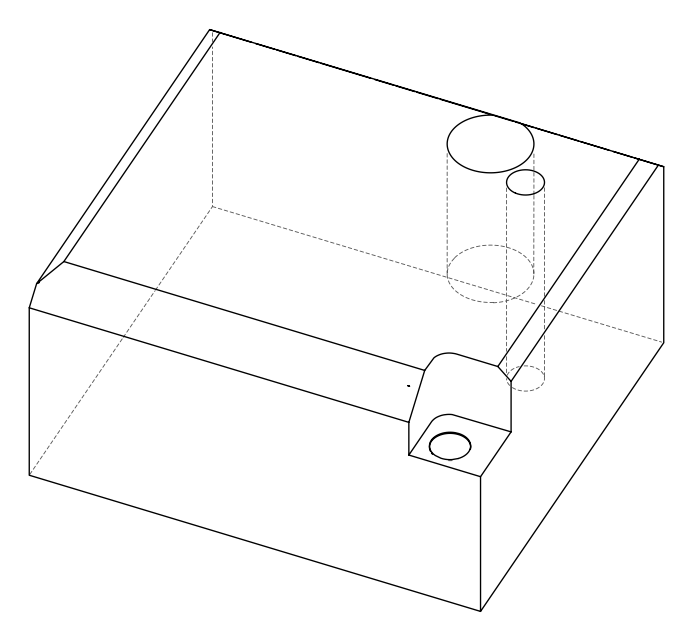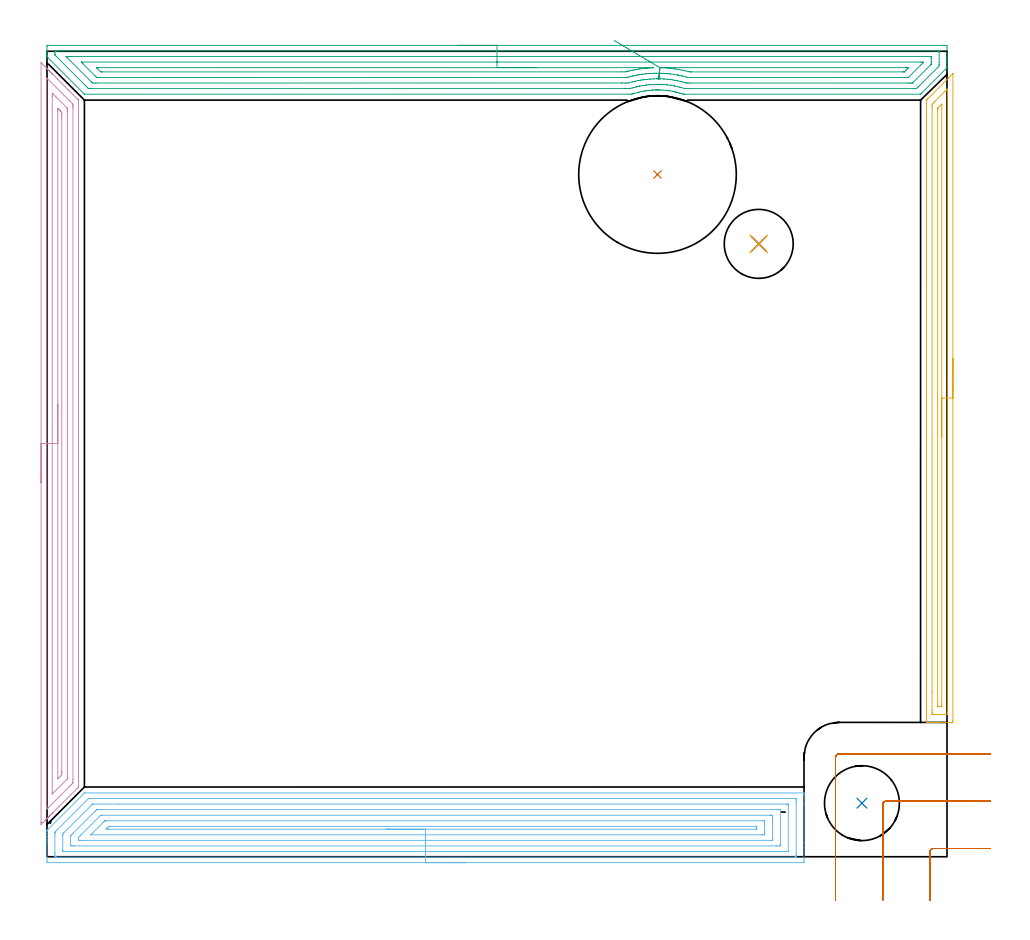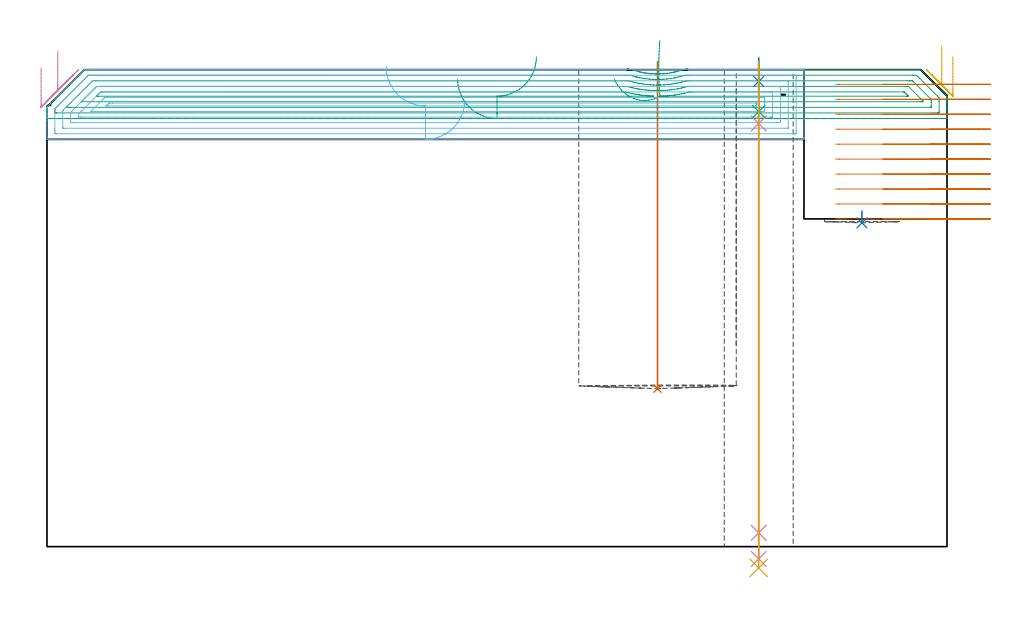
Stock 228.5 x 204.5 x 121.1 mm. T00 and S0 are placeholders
(PLAN: 11 operations, 7 tool changes, 35.6 min)
(1 INDEXABLE_INSERT_DRILL_BLIND_HOLE_FROM_SOLID | STEP1POCKET | NXT0302_035 | 0.33 min | 101175 mm3)
(2 INDEXABLE_INSERT_DRILL_BLIND_HOLE_FROM_SOLID_1 | STEP1POCKET_1 | NXT0302_009 | 0.02 min | 10959 mm3)
(3 AREA_MILL | FG_CHAMFER_SURFACE | UGT0205_001 | 9.26 min | 17564 mm3)
(4 AREA_MILL_1 | FG_CHAMFER_SURFACE_1 | UGT0205_001 | 6.09 min | 8689 mm3)
(5 AREA_MILL_2 | FG_CHAMFER_SURFACE_2 | UGT0205_001 | 4.05 min | 3697 mm3)
(6 AREA_MILL_3 | FG_CHAMFER_SURFACE_3 | UGT0205_001 | 10.85 min | 30679 mm3)
(7 MILL_CORNER_NOTCH_RECTANGULAR | CORNER_NOTCH_RECTANGULAR | NXT0201_012 | Follow Part, ap 4, ae 75% | 3.78 min | 34329 mm3)
(8 SPOT_DRILL | STEP1HOLE | NXT0321_9005460120000 | 0.05 min | 182 mm3)
(9 DRILL_BLIND_HOLE_INTO_CENTER | STEP1HOLE | UGT0301_191 | 0.05 min | 281 mm3)
(10 GUN_DRILL_THROUGH_HOLE | STEP1HOLE | UGT0307_003 | 0.59 min | 4291 mm3)
(11 SPADE_DRILL_TO_ENLARGE_THROUGH_HOLE | STEP1HOLE | UGT0306_008 | 0.52 min | 24354 mm3)
(TOOL NXT0302_035 | Index. Insert Drill 40mm [880-D4000L40-05] | D40 PA176 FL200 Z2)
(TOOL NXT0302_009 | Index. Insert Drill 19mm [880-D1900L25-05] | D19 PA176 FL95 Z2)
(TOOL UGT0205_001 | Chamfer Mill 20 x 3 x 45 deg. | D20 FL50 Z2)
(TOOL NXT0201_012 | ENDMILL 16mm [2P460-1600-NA 1630] | D16 FL38 Z6)
(TOOL NXT0321_9005460120000 | NC Spot Drill, 142deg, 12mm, Carbide, Uncoated | D12 PA142 FL30 Z2)
(TOOL UGT0301_191 | Twist Drill 7.1 mm | D7.1 PA118 FL66 Z2)
(TOOL UGT0307_003 | Gun Drill 7 mm | D7 PA130 FL24 Z1)
(TOOL UGT0306_008 | Spade Drill 17.5mm | D17.5 PA132 FL10 Z2)
(OP 1 INDEXABLE_INSERT_DRILL_BLIND_HOLE_FROM_SOLID)
G17 G21 G94 G90
T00 M6
G54
G17 G0 G90 X155. Y173.2 S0 M3
G43 Z131.1 H1
G94 G81 G98 Z40.1 F250. R123.1
G80
M5
M2
(OP 2 INDEXABLE_INSERT_DRILL_BLIND_HOLE_FROM_SOLID_1)
G17 G21 G94 G90
T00 M6
G54
G17 G0 G90 X206.9 Y13.6 S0 M3
G43 Z131.1 H1
G94 G81 G98 Z82.2 F250. R85.2
G80
M5
M2
(OP 3 AREA_MILL)
G17 G21 G94 G90
T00 M6
G54
G17 G0 G90 X104.25 Y206. S1061 M3
G43 Z131.1 H0
Z118.7
G94 G1 X104.288 Z117.828 F250.
X104.402 Z116.963
X104.591 Z116.112
X104.853 Z115.28
X105.187 Z114.474
X105.59 Z113.7
X106.058 Z112.964
X106.59 Z112.272
X107.179 Z111.629
X107.822 Z111.04
X108.514 Z110.508
X109.25 Z110.04
X110.024 Z109.637
X110.83 Z109.303
X111.662 Z109.041
X112.514 Z108.852
X113.378 Z108.738
X114.25 Z108.7
X227.44
X227.909 Y205.999 Z108.701
X228.372 Y205.994 Z108.703
X228.491 Y205.991 Z108.705
X228.5 Y205.536 Z109.16
Y203.771 Z110.923
Y203.177 Z111.52
Y202.888 Z111.808
Y202.294 Z112.402
Y202.006 Z112.689
Y201.43 Z113.27
Y200.818 Z113.882
X228.498 Y200.469 Z114.229
X228.49 Y200.294 Z114.403
X228.44 Y200.241 Z114.457
X228.354 Y200.154 Z114.544
X222.114 Y193.914 Z120.785
X221.921 Y193.722 Z120.976
X221.794 Y193.603 Z121.089
X221.669 Y193.6 Z121.1
X161.942 Y193.603 Z121.097
X161.563 Y193.609 Z121.089
X161.507 Y193.62 Z121.078
X161.446 Y193.636 Z121.061
X160.732 Y193.854 Z120.844
X160.671 Y193.87 Z120.827
X160.159 Y194.006 Z120.687
X159.952 Y194.065 Z120.634
X159.918 Y194.074 Z120.625
X159.839 Y194.094 Z120.602
X159.714 Y194.121 Z120.571
X159.482 Y194.175 Z120.517
X159.268 Y194.224 Z120.467
X158.945 Y194.301 Z120.395
X158.716 Y194.351 Z120.348
X158.025 Y194.461 Z120.238
X157.485 Y194.528 Z120.165
X157.157 Y194.571 Z120.124
X156.263 Y194.65 Z120.044
X155.702 Y194.671 Z120.021
X155.369 Y194.686 Z120.01
X155.342
X155.339 Y194.685
X155.057 Y194.683 Z120.003
X154.811 Y194.682 Z120.005
X154.636 Y194.683 Z120.011
X154.475 Z120.014
X153.919 Y194.653 Z120.036
X153.706 Y194.645 Z120.051
X153.581 Y194.639 Z120.058
X153.028 Y194.584 Z120.107
X152.687 Y194.554 Z120.141
X152.136 Y194.478 Z120.215
X151.901 Y194.447 Z120.249
X151.793 Y194.433 Z120.263
X151.285 Y194.348 Z120.345
X150.899 Y194.266 Z120.427
X150.353 Y194.136 Z120.556
X150.213 Y194.105 Z120.592
X150.041 Y194.065 Z120.633
X150.006 Y194.056 Z120.641
X149.908 Y194.027 Z120.667
X149.112 Y193.804 Z120.893
X148.81 Y193.715 Z120.983
X148.57 Y193.647 Z121.05
X148.455 Y193.615 Z121.082
X147.717 Y193.61 Z121.09
X9.505 Y193.6 Z121.1
X9.501 Y193.602 Z121.098
X9.496 Y193.604 Z121.095
X0.124 Y202.976 Z111.723
X0.08 Y203.018 Z111.678
X0.01 Y203.098 Z111.594
X0.002 Y203.173 Z111.519
X0. Y203.401 Z111.296
Y203.465 Z111.234
Y203.618 Z111.081
Y204.077 Z110.622
Y204.653 Z110.042
Y205.823 Z108.874
X0.002 Y205.991 Z108.705
X0.38 Y206. Z108.7
X114.25
Y204.586 Z110.114
X225.234
X226.126 Y204.585 Z110.115
X226.196 Y204.584 Z110.116
X226.49 Y204.576 Z110.124
X226.494 Y204.484 Z110.216
X226.499 Y204.284 Z110.416
X226.5 Y201.636 Z113.064
X226.497 Y201.124 Z113.576
X226.494 Y200.759 Z113.941
X226.126 Y200.377 Z114.323
X226.058 Y200.308 Z114.392
X221.58 Y195.829 Z118.871
X221.179 Y195.432 Z119.268
X220.777 Y195.034 Z119.666
X220.703 Y195.021 Z119.679
X219.886 Y195.015 Z119.685
X219.817
X162.834 Y195.018 Z119.682
X162.762
X161.942 Y195.034 Z119.666
X161.824 Y195.064 Z119.636
X161.051 Y195.277 Z119.423
X160.592 Y195.401 Z119.299
X160.159 Y195.505 Z119.195
X159.422 Y195.677 Z119.023
X159.336 Y195.695 Z119.005
X159.268 Y195.707 Z118.993
X158.539 Y195.829 Z118.871
X158.376 Y195.853 Z118.847
X158.349 Y195.857 Z118.843
X157.485 Y195.963 Z118.737
X157.333 Y195.98 Z118.72
X156.593 Y196.042 Z118.658
X156.362 Y196.058 Z118.642
X155.702 Y196.086 Z118.614
X155.434 Y196.095 Z118.605
X154.811 Y196.096 Z118.604
X154.545 Y196.093 Z118.607
X153.919 Y196.07 Z118.63
X153.688 Y196.058 Z118.642
X153.028 Y196.01 Z118.69
X152.86 Y195.995 Z118.705
X152.136 Y195.919 Z118.781
X152.056 Y195.909 Z118.791
X151.459 Y195.829 Z118.871
X151.274 Y195.801 Z118.899
X151.245 Y195.796 Z118.904
X150.521 Y195.663 Z119.037
X150.445 Y195.648 Z119.052
X150.353 Y195.628 Z119.072
X149.796 Y195.498 Z119.202
X149.647 Y195.463 Z119.237
X149.462 Y195.416 Z119.284
X149.089 Y195.316 Z119.384
X148.57 Y195.175 Z119.525
X148.079 Y195.04 Z119.66
X147.679 Y195.031 Z119.669
X146.71 Y195.024 Z119.676
X11.22 Y195.015 Z119.685
X10.809 Y195.017 Z119.683
X10.604 Y195.02 Z119.68
X10.556 Y195.021 Z119.679
X10.502 Y195.059 Z119.641
X10.397 Y195.157 Z119.543
X9.721 Y195.829 Z118.871
X9.506 Y196.044 Z118.656
X2.374 Y203.177 Z111.523
X2.081 Y203.477 Z111.223
X2.01 Y203.551 Z111.149
X2.006 Y203.647 Z111.053
X2.003 Y203.771 Z110.929
Y204.138 Z110.562
X2.01 Y204.511 Z110.189
X2.023 Y204.579 Z110.121
X2.066 Y204.581 Z110.119
X2.168 Y204.584 Z110.116
X2.374 Y204.586 Z110.114
X2.442
X114.25
Y203.172 Z111.528
X224.343 Y203.171 Z111.529
X224.438 Y203.17 Z111.53
X224.472 Y203.168 Z111.532
X224.484 Y203.166 Z111.534
X224.49 Y203.146 Z111.554
X224.495 Y203.044 Z111.656
X224.499 Y202.888 Z111.812
X224.5 Y202.733 Z111.967
Y202.006 Z112.694
Y201.851 Z112.849
X224.497 Y201.487 Z113.213
X224.493 Y201.306 Z113.394
X224.49 Y201.216 Z113.484
X224.417 Y201.124 Z113.576
X224.383 Y201.084 Z113.616
X224.343 Y201.042 Z113.658
X219.949 Y196.649 Z118.051
X219.886 Y196.587 Z118.113
X219.728 Y196.439 Z118.261
X219.583 Y196.436 Z118.264
X219.278 Y196.431 Z118.269
X218.994 Y196.429 Z118.271
X218.389
X163.442 Y196.432 Z118.268
X162.834 Y196.436 Z118.264
X162.528 Y196.439 Z118.261
X162.376 Y196.443 Z118.257
X162.162 Y196.494 Z118.206
X161.942 Y196.553 Z118.147
X161.358 Y196.712 Z117.988
X161.051 Y196.788 Z117.912
X160.948 Y196.813 Z117.887
X160.159 Y196.989 Z117.711
X159.801 Y197.067 Z117.633
X159.268 Y197.155 Z117.545
X158.735 Y197.239 Z117.461
X158.376 Y197.287 Z117.413
X157.713 Y197.368 Z117.332
X157.485 Y197.391 Z117.309
X156.732 Y197.457 Z117.243
X156.593 Y197.465 Z117.235
X155.795 Y197.502 Z117.198
X155.702 Y197.504 Z117.196
X154.891 Y197.515 Z117.185
X154.811 Y197.514 Z117.186
X154.021 Y197.493 Z117.207
X153.919 Y197.489 Z117.211
X153.179 Y197.445 Z117.255
X153.028 Y197.433 Z117.267
X152.361 Y197.371 Z117.329
X152.136 Y197.347 Z117.353
X151.564 Y197.278 Z117.422
X151.245 Y197.234 Z117.466
X150.786 Y197.166 Z117.534
X150.353 Y197.089 Z117.611
X150.032 Y197.03 Z117.67
X149.462 Y196.907 Z117.793
X149.301 Y196.871 Z117.829
X148.637 Y196.712 Z117.988
X147.679 Y196.454 Z118.246
X147.06 Y196.442 Z118.258
X146.788 Y196.44 Z118.26
X146.172 Y196.438 Z118.262
X145.896
X12.465 Y196.43 Z118.27
X12.18 Y196.431 Z118.269
X11.567 Y196.436 Z118.264
X11.289 Y196.71 Z117.99
X5.049 Y202.951 Z111.749
X4.913 Y203.094 Z111.606
X4.853 Y203.158 Z111.542
X4.868 Y203.165 Z111.535
X4.91 Y203.167 Z111.533
X5.049 Y203.169 Z111.531
X5.654 Y203.171 Z111.529
X5.94 Y203.172 Z111.528
X114.25
Y201.757 Z112.943
X221.669
X221.921 Y201.756 Z112.944
X222.283 Y201.753 Z112.947
X222.485 Y201.75 Z112.95
X222.49 Y201.665 Z113.035
X222.414 Y201.575 Z113.125
X222.263 Y201.418 Z113.282
X221.974 Y201.124 Z113.576
X221.823 Y200.971 Z113.729
X218.994 Y198.144 Z116.556
X218.714 Y197.872 Z116.828
X218.693 Y197.854 Z116.846
X218.662 Y197.85 Z116.85
X218.583 Y197.846 Z116.854
X218.423 Y197.844 Z116.856
X218.103 Y197.843 Z116.857
X217.852
X163.47 Y197.846 Z116.854
X162.834 Y197.851 Z116.849
X162.772 Y197.853 Z116.847
X162.701 Y197.869 Z116.831
X162.51 Y197.915 Z116.785
X161.942 Y198.059 Z116.641
X161.316 Y198.214 Z116.486
X161.051 Y198.273 Z116.427
X160.171 Y198.465 Z116.235
X160.159 Y198.467 Z116.233
X160.101 Y198.476 Z116.224
X159.268 Y198.607 Z116.093
X159.113 Y198.63 Z116.07
X158.376 Y198.724 Z115.976
X158.093 Y198.757 Z115.943
X157.485 Y198.815 Z115.885
X157.112 Y198.846 Z115.854
X156.593 Y198.88 Z115.82
X156.166 Y198.9 Z115.8
X155.702 Y198.915 Z115.785
X155.252 Y198.922 Z115.778
X154.811 Y198.924 Z115.776
X154.367 Y198.915 Z115.785
X153.919 Y198.901 Z115.799
X153.51 Y198.882 Z115.818
X153.028 Y198.852 Z115.848
X152.675 Y198.825 Z115.875
X152.136 Y198.776 Z115.924
X151.862 Y198.748 Z115.952
X151.245 Y198.676 Z116.024
X151.067 Y198.653 Z116.047
X150.353 Y198.551 Z116.149
X150.288 Y198.541 Z116.159
X149.92 Y198.476 Z116.224
X149.534 Y198.405 Z116.295
X149.462 Y198.39 Z116.31
X148.806 Y198.243 Z116.457
X148.57 Y198.188 Z116.512
X148.091 Y198.069 Z116.631
X147.679 Y197.966 Z116.734
X147.379 Y197.891 Z116.809
X147.257 Y197.862 Z116.838
X147.102 Y197.859 Z116.841
X146.788 Y197.855 Z116.845
X146.526 Y197.853 Z116.847
X13.071 Y197.844 Z116.856
X12.818 Y197.845 Z116.855
X12.661 Y197.848 Z116.852
X12.625 Y197.85 Z116.85
X12.544 Y197.917 Z116.783
X12.397 Y198.058 Z116.642
X12.18 Y198.269 Z116.431
X9.149 Y201.301 Z113.399
X8.809 Y201.648 Z113.052
X8.717 Y201.744 Z112.956
X8.714 Y201.753 Z112.947
X8.719
X8.774 Y201.756 Z112.944
X8.866 Y201.757 Z112.943
X114.25
Y200.343 Z114.357
X153.817 Y200.342 Z114.358
X153.908 Y200.341 Z114.359
X153.919 Y200.339 Z114.361
X153.939 Y200.331 Z114.369
X153.919 Y200.328 Z114.372
X153.838 Y200.322 Z114.378
X153.028 Y200.277 Z114.423
X152.993 Y200.275 Z114.425
X152.515 Y200.241 Z114.459
X152.168 Y200.21 Z114.49
X152.136 Y200.207 Z114.493
X151.362 Y200.125 Z114.575
X151.245 Y200.111 Z114.589
X150.573 Y200.024 Z114.676
X150.353 Y199.993 Z114.707
X149.8 Y199.907 Z114.793
X149.462 Y199.848 Z114.852
X149.045 Y199.771 Z114.929
X148.57 Y199.672 Z115.028
X148.312 Y199.615 Z115.085
X147.679 Y199.469 Z115.231
X147.59 Y199.447 Z115.253
X147.235 Y199.359 Z115.341
X146.875 Y199.273 Z115.427
X145.896 Y199.267 Z115.433
X13.963 Y199.258 Z115.442
X13.86 Y199.26 Z115.44
X13.66 Y199.264 Z115.436
X13.551 Y199.359 Z115.341
X13.071 Y199.829 Z114.871
X12.66 Y200.241 Z114.459
X12.603 Y200.302 Z114.398
X12.579 Y200.33 Z114.37
X12.661 Y200.336 Z114.364
X12.866 Y200.341 Z114.359
X12.969 Y200.343 Z114.357
X114.25
X115.122 Z114.395
X115.986 Z114.509
X116.838 Z114.698
X117.67 Z114.96
X118.476 Z115.294
X119.25 Z115.697
X119.986 Z116.165
X120.678 Z116.696
X121.321 Z117.286
X121.91 Z117.929
X122.442 Z118.621
X122.91 Z119.357
X123.313 Z120.131
X123.647 Z120.937
X123.909 Z121.769
X124.098 Z122.62
X124.212 Z123.485
X124.25 Z124.357
G0 X155.597 Y200.31 Z128.501
G1 X155.542 Y199.724 Z127.857
X155.492 Y199.197 Z127.164
X155.448 Y198.732 Z126.427
X155.411 Y198.333 Z125.652
X155.379 Y198.002 Z124.845
X155.355 Y197.743 Z124.013
X155.337 Y197.557 Z123.161
X155.327 Y197.445 Z122.295
X155.323 Y197.409 Z121.424
X155.327 Y197.449 Z120.552
X155.338 Y197.564 Z119.688
X155.356 Y197.754 Z118.836
X155.381 Y198.017 Z118.005
X155.412 Y198.351 Z117.2
X155.45 Y198.754 Z116.427
X155.495 Y199.222 Z115.692
X155.545 Y199.753 Z115.001
X155.6 Y200.341 Z114.359
Y200.342 Z114.358
X155.602
X218.103 Y200.343 Z114.357
X218.206 Y200.341 Z114.359
X218.411 Y200.336 Z114.364
X218.714 Y200.324 Z114.376
X218.636 Y200.241 Z114.459
X218.373 Y199.974 Z114.726
X218.103 Y199.701 Z114.999
X217.931 Y199.529 Z115.171
X217.76 Y199.359 Z115.341
X217.698 Y199.299 Z115.401
X217.671 Y199.276 Z115.424
X217.658 Y199.268 Z115.432
X217.622 Y199.264 Z115.436
X217.417 Y199.259 Z115.441
X217.314 Y199.257 Z115.443
X163.725 Y199.26 Z115.44
X163.33 Y199.265 Z115.435
X163.133 Y199.267 Z115.433
X162.859 Y199.334 Z115.366
X162.763 Y199.359 Z115.341
X161.942 Y199.556 Z115.144
X161.682 Y199.616 Z115.084
X161.051 Y199.748 Z114.952
X160.558 Y199.846 Z114.854
X160.159 Y199.913 Z114.787
X159.494 Y200.017 Z114.683
X159.268 Y200.048 Z114.652
X158.469 Y200.15 Z114.55
X157.485 Y200.245 Z114.455
X156.529 Y200.305 Z114.395
X155.736 Y200.335 Z114.365
X155.603 Y200.339 Z114.361
X155.6 Y200.341 Z114.359
X154.919 Y200.746 Z113.996
X154.212 Y201.167 Z113.704
X153.487 Y201.598 Z113.484
X152.747 Y202.038 Z113.339
X152. Y202.483 Z113.269
X151.25 Y202.929 Z113.276
X150.504 Y203.373 Z113.358
X149.767 Y203.812 Z113.516
X149.044 Y204.242 Z113.748
X148.341 Y204.66 Z114.052
X147.664 Y205.063 Z114.427
X147.018 Y205.447 Z114.868
X146.407 Y205.811 Z115.374
X145.836 Y206.15 Z115.94
X145.31 Y206.464 Z116.561
X144.832 Y206.748 Z117.233
X144.406 Y207.001 Z117.952
X144.036 Y207.221 Z118.71
G0 Z131.1
M5
M2
(OP 4 AREA_MILL_1)
G17 G21 G94 G90
T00 M6
G54
G17 G0 G90 X-1.5 Y94.9 S1061 M3
G43 Z131.1 H0
Z121.6
G94 G1 Y94.938 Z120.728 F250.
Y95.052 Z119.864
Y95.241 Z119.012
Y95.503 Z118.18
Y95.837 Z117.374
Y96.24 Z116.6
Y96.708 Z115.864
Y97.24 Z115.172
Y97.829 Z114.529
Y98.472 Z113.94
Y99.164 Z113.408
Y99.9 Z112.94
Y100.674 Z112.537
Y101.48 Z112.203
Y102.312 Z111.941
Y103.164 Z111.752
Y104.028 Z111.638
Y104.9 Z111.6
X-1.499 Y201.572 Z111.599
X-1.494 Y201.583 Z111.603
X-1.476 Y201.572 Z111.622
X-1.359 Y201.46 Z111.739
X0.018 Y200.083 Z113.116
X0.185 Y199.918 Z113.28
X0.345 Y199.756 Z113.443
X0.465 Y199.636 Z113.563
X0.623 Y199.48 Z113.718
X0.774 Y199.327 Z113.872
X0.912 Y199.189 Z114.01
X1.061 Y199.042 Z114.156
X1.203 Y198.898 Z114.301
X1.359 Y198.742 Z114.457
X1.499 Y198.603 Z114.594
X2.7 Y197.402 Z115.797
X5.38 Y194.72 Z118.479
X7.701 Y192.399 Z120.801
X7.967 Y192.131 Z121.064
X7.995 Y192.095 Z121.091
X8. Y192.039 Z121.1
Y17.759
X8.002 Y17.712 Z121.097
X7.967 Y17.668 Z121.064
X7.7 Y17.4 Z120.8
X1.633 Y11.332 Z114.73
X1.499 Y11.197 Z114.594
X1.359 Y11.058 Z114.457
X1.203 Y10.902 Z114.301
X1.061 Y10.758 Z114.156
X0.912 Y10.611 Z114.01
X0.774 Y10.473 Z113.872
X0.623 Y10.32 Z113.718
X0.465 Y10.164 Z113.563
X0.345 Y10.044 Z113.443
X0.185 Y9.882 Z113.28
X0.018 Y9.717 Z113.116
X-0.253 Y9.446 Z112.845
X-0.428 Y9.27 Z112.668
X-1.006 Y8.694 Z112.094
X-1.492 Y8.208 Z111.606
X-1.495 Y8.227 Z111.605
X-1.498 Y8.377 Z111.602
X-1.5 Y8.688 Z111.6
Y8.823
Y104.9
X-0.086 Z113.014
X-0.085 Y197.231 Z113.015
X-0.084 Y197.402 Z113.016
X-0.081 Y197.625 Z113.019
X-0.078 Y197.716 Z113.022
X-0.021 Y197.662 Z113.079
X0.247 Y197.402 Z113.347
X4.126 Y193.525 Z117.226
X5.611 Y192.039 Z118.711
X5.877 Y191.772 Z118.977
X6.494 Y191.145 Z119.594
X6.579 Y191.05 Z119.679
X6.581 Y190.964 Z119.681
X6.584 Y190.784 Z119.684
X6.585 Y190.423 Z119.685
X6.586 Y190.252 Z119.686
X6.585 Y19.548 Z119.685
X6.581 Y18.83 Z119.681
X6.579 Y18.745 Z119.679
X6.498 Y18.655 Z119.598
X6.187 Y18.339 Z119.287
X5.877 Y18.027 Z118.977
X5.746 Y17.895 Z118.846
X0.249 Y12.398 Z113.349
X0.074 Y12.227 Z113.174
X-0.008 Y12.148 Z113.092
X-0.075 Y12.087 Z113.025
X-0.08 Y12.222 Z113.02
X-0.083 Y12.398 Z113.017
X-0.085 Y12.846 Z113.015
X-0.086 Y13.122 Z113.014
Y104.9
X1.328 Z114.428
X1.329 Y193.106 Z114.429
X1.334 Y193.827 Z114.434
X1.335 Y193.84 Z114.435
X1.365 Y193.827 Z114.465
X1.499 Y193.698 Z114.599
X2.268 Y192.933 Z115.368
X4.949 Y190.252 Z118.049
X5.002 Y190.199 Z118.102
X5.104 Y190.094 Z118.204
X5.153 Y190.039 Z118.253
X5.163 Y190.027 Z118.263
X5.166 Y189.977 Z118.266
X5.169 Y189.878 Z118.269
X5.171 Y189.531 Z118.271
Y189.358
Y20.442
X5.17 Y20.27 Z118.27
X5.167 Y20.095 Z118.267
X5.16 Y19.771 Z118.26
X5.002 Y19.602 Z118.102
X4.975 Y19.575 Z118.075
X1.437 Y16.036 Z114.537
X1.372 Y15.973 Z114.472
X1.352 Y15.961 Z114.452
X1.335 Y15.953 Z114.435
X1.332 Y15.973 Z114.432
X1.33 Y16.002 Z114.43
X1.329 Y16.146 Z114.429
X1.328 Y104.9 Z114.428
X2.743 Z115.843
Y189.358
X2.744 Y189.874 Z115.844
X2.746 Y189.949 Z115.846
X2.748 Y189.979 Z115.848
X2.848 Y189.891 Z115.948
X3.111 Y189.637 Z116.211
X3.25 Y189.501 Z116.35
X3.392 Y189.358 Z116.492
X3.539 Y189.201 Z116.639
X3.75 Y188.965 Z116.85
X3.754 Y188.844 Z116.854
X3.756 Y188.464 Z116.856
X3.757 Y187.947 Z116.857
Y187.571
Y21.712
X3.755 Y21.336 Z116.855
X3.751 Y20.824 Z116.851
X3.392 Y20.442 Z116.492
X2.811 Y19.86 Z115.911
X2.767 Y19.817 Z115.867
X2.75 Y19.803 Z115.85
X2.748 Y19.804 Z115.848
X2.745 Y19.81 Z115.845
X2.743 Y19.856 Z115.843
Y104.9
Y105.772 Z115.881
Y106.636 Z115.995
Y107.488 Z116.183
Y108.32 Z116.446
Y109.126 Z116.78
Y109.9 Z117.182
Y110.636 Z117.651
Y111.328 Z118.182
Y111.971 Z118.772
Y112.56 Z119.415
Y113.092 Z120.107
Y113.56 Z120.843
Y113.963 Z121.616
Y114.297 Z122.422
Y114.559 Z123.254
Y114.748 Z124.106
Y114.862 Z124.971
Y114.9 Z125.843
G0 Z131.1
M5
M2
(OP 5 AREA_MILL_2)
G17 G21 G94 G90
T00 M6
G54
G17 G0 G90 X230. Y126.45 S1061 M3
G43 Z131.1 H0
Z124.4
G94 G1 Y126.412 Z123.528 F250.
Y126.298 Z122.663
Y126.109 Z121.812
Y125.847 Z120.98
Y125.513 Z120.174
Y125.11 Z119.4
Y124.642 Z118.664
Y124.111 Z117.972
Y123.521 Z117.329
Y122.878 Z116.74
Y122.186 Z116.208
Y121.45 Z115.74
Y120.676 Z115.337
Y119.87 Z115.003
Y119.038 Z114.741
Y118.187 Z114.552
Y117.322 Z114.438
Y116.45 Z114.4
Y34.717
X229.998 Y34.409 Z114.401
X229.994 Y34.11 Z114.403
X229.698 Y34.1 Z114.699
X226.215 Z118.179
X225.675 Z118.721
X225.344 Z119.052
X224.805 Z119.591
X224.473 Z119.922
X223.53 Z120.869
X223.415 Y34.101 Z120.977
X223.363 Y34.103 Z121.028
X223.303 Y34.11 Z121.088
X223.3 Y34.27 Z121.1
Y191.931
X223.303 Y192.095 Z121.089
X223.377 Y192.178 Z121.02
X223.577 Y192.377 Z120.822
X223.602 Y192.403 Z120.796
X228.935 Y197.737 Z115.462
X229.829 Y198.63 Z114.569
X229.96 Y198.765 Z114.431
X229.991 Y198.784 Z114.399
X229.993 Y198.781 Z114.397
X229.996 Y198.77 Z114.396
X230. Y198.659 Z114.4
Y116.45
X228.586 Z115.814
X228.585 Y36.751 Z115.815
X228.584 Y36.503 Z115.816
X228.58 Y36.181 Z115.82
X228.578 Y36.11 Z115.822
X228.48 Y36.106 Z115.92
X228.348 Y36.101 Z116.052
X225.344 Y36.1 Z119.056
X224.864 Y36.102 Z119.536
X224.747 Y36.107 Z119.653
X224.725 Y36.109 Z119.675
X224.721 Y36.15 Z119.679
X224.717 Y36.253 Z119.683
X224.715 Y36.503 Z119.685
X224.714 Y37.149 Z119.686
Y41.894
X224.715 Y190.144 Z119.685
X224.718 Y190.786 Z119.682
X224.721 Y191.037 Z119.679
X225.025 Y191.364 Z119.375
X225.344 Y191.692 Z119.056
X225.461 Y191.811 Z118.939
X228.26 Y194.61 Z116.14
X228.368 Y194.715 Z116.032
X228.553 Y194.891 Z115.847
X228.579 Y194.909 Z115.821
X228.582 Y194.862 Z115.818
X228.584 Y194.61 Z115.816
X228.585 Y194.41 Z115.815
X228.586 Y116.45 Z115.814
X227.172 Z117.228
Y39.095
X227.17 Y38.29 Z117.23
X227.169 Y38.204 Z117.231
X227.165 Y38.122 Z117.235
X227.085 Y38.11 Z117.315
X226.398 Y38.101 Z118.002
X226.215 Y38.103 Z118.185
X226.154 Y38.107 Z118.246
X226.137 Y38.11 Z118.263
X226.133 Y38.143 Z118.267
X226.13 Y38.201 Z118.27
X226.129 Y38.29 Z118.271
X226.128 Y38.378 Z118.272
X226.129 Y189.428 Z118.271
X226.13 Y189.604 Z118.27
X226.135 Y189.957 Z118.265
X226.138 Y190.028 Z118.262
X226.145 Y190.039 Z118.255
X226.166 Y190.064 Z118.234
X226.215 Y190.116 Z118.185
X227.138 Y191.037 Z117.262
X227.154 Y191.045 Z117.246
X227.166 Y191.047 Z117.234
X227.167 Y191.037 Z117.233
X227.171 Y190.982 Z117.229
Y190.949
X227.172 Y116.45 Z117.228
Y115.579 Z117.267
Y114.714 Z117.38
Y113.862 Z117.569
Y113.03 Z117.832
Y112.224 Z118.165
Y111.45 Z118.568
Y110.714 Z119.037
Y110.022 Z119.568
Y109.379 Z120.157
Y108.79 Z120.801
Y108.259 Z121.493
Y107.79 Z122.228
Y107.387 Z123.002
Y107.053 Z123.808
Y106.791 Z124.64
Y106.602 Z125.492
Y106.488 Z126.357
Y106.45 Z127.228
G0 Z131.1
M5
M2
(OP 6 AREA_MILL_3)
G17 G21 G94 G90
T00 M6
G54
G17 G0 G90 X106.1 Y-1.5 S1061 M3
G43 Z131.1 H0
Z113.4
G94 G1 X106.062 Z112.528 F250.
X105.948 Z111.663
X105.759 Z110.812
X105.497 Z109.98
X105.163 Z109.174
X104.76 Z108.4
X104.292 Z107.664
X103.76 Z106.972
X103.171 Z106.329
X102.528 Z105.74
X101.836 Z105.208
X101.1 Z104.74
X100.326 Z104.337
X99.52 Z104.003
X98.688 Z103.741
X97.836 Z103.552
X96.972 Z103.438
X96.1 Z103.4
X0.606
X0.139 Y-1.495 Z103.403
X0.009 Y-1.492 Z103.406
X0. Y-1.034 Z103.863
Y3.379 Z108.273
Y3.946 Z108.843
Y4.261 Z109.157
Y4.828 Z109.725
Y5.144 Z110.039
Y5.774 Z110.674
Y6.467 Z111.367
X0.001 Y6.595 Z111.494
X0.01 Y6.7 Z111.595
X0.11 Y6.81 Z111.709
X9.474 Y16.175 Z121.073
X9.497 Y16.196 Z121.095
X9.502 Y16.197 Z121.096
X9.53 Y16.2 Z121.1
X192.041
X192.192 Y16.197 Z121.088
X192.193 Y16.191 Z121.082
X192.2 Y15.867 Z120.766
Y15.482 Z120.381
Y14.851 Z119.746
Y13.653 Z118.55
Y13.086 Z117.98
Y3.52 Z108.418
Y-1.034 Z103.863
X192.197 Y-1.32 Z103.577
X192.19 Y-1.492 Z103.405
X192.016 Y-1.499 Z103.399
X191.594 Y-1.5 Z103.4
X96.1
Y-0.086 Z104.814
X2.391 Y-0.085 Z104.815
X2.323
X2.017 Y-0.079 Z104.821
X2.01 Y0.02 Z104.92
X2.003 Y0.232 Z105.132
X2.001 Y0.731 Z105.631
X2. Y1.117 Z106.017
X2.001 Y5.529 Z110.429
X2.006 Y6.026 Z110.926
X2.01 Y6.219 Z111.119
X2.02 Y6.259 Z111.159
X2.043 Y6.286 Z111.186
X2.083 Y6.33 Z111.23
X2.391 Y6.641 Z111.541
X2.525 Y6.776 Z111.676
X10.069 Y14.319 Z119.219
X10.423 Y14.67 Z119.57
X10.518 Y14.757 Z119.657
X10.546 Y14.779 Z119.679
X10.593 Y14.781 Z119.681
X10.696 Y14.784 Z119.684
X10.902 Y14.785 Z119.685
X11.315 Y14.786 Z119.686
X189.809 Y14.785 Z119.685
X189.877
X190.183 Y14.779 Z119.679
X190.19 Y14.68 Z119.58
X190.197 Y14.468 Z119.368
X190.199 Y13.969 Z118.869
X190.2 Y13.583 Z118.483
Y0.731 Z105.631
X190.198 Y0.347 Z105.247
X190.19 Y-0.041 Z104.859
X190.187 Y-0.08 Z104.82
X190.17 Y-0.082 Z104.818
X190.119 Y-0.084 Z104.816
X190.016 Y-0.085 Z104.815
X189.809 Y-0.086 Z104.814
X96.1
Y1.328 Z106.228
X4.464 Y1.329 Z106.229
X4.176 Y1.33 Z106.23
X4.08 Y1.332 Z106.232
X4.012 Y1.335 Z106.235
X4.007 Y1.44 Z106.34
X4.002 Y1.614 Z106.514
X4. Y1.787 Z106.687
X4.001 Y5.317 Z110.217
X4.006 Y5.491 Z110.391
X4.017 Y5.806 Z110.706
X4.176 Y5.976 Z110.876
X4.201 Y6.002 Z110.902
X11.315 Y13.116 Z118.016
X11.491 Y13.286 Z118.186
X11.557 Y13.346 Z118.246
X11.584 Y13.365 Z118.265
X11.618 Y13.366 Z118.266
X11.92 Y13.37 Z118.27
X18.259 Y13.371 Z118.271
X187.736
X188.024 Y13.37 Z118.27
X188.12 Y13.368 Z118.268
X188.188 Y13.365 Z118.265
X188.193 Y13.26 Z118.16
X188.198 Y13.086 Z117.986
X188.2 Y12.913 Z117.813
X188.199 Y1.441 Z106.341
X188.195 Y1.382 Z106.282
X188.19 Y1.341 Z106.241
X188.167 Y1.335 Z106.235
X188.024 Y1.333 Z106.233
X187.42 Y1.329 Z106.229
X96.1 Y1.328 Z106.228
Y2.743 Z107.643
X6.853
X6.602 Y2.745 Z107.645
X6.116 Y2.75 Z107.65
X6.01 Y2.76 Z107.66
X6. Y3.379 Z108.279
X6.001 Y5.104 Z110.004
X6.002 Y5.144 Z110.044
X6.012 Y5.352 Z110.252
X6.148 Y5.492 Z110.392
X6.321 Y5.67 Z110.57
X6.675 Y6.026 Z110.926
X6.763 Y6.115 Z111.015
X12.208 Y11.558 Z116.458
X12.538 Y11.877 Z116.777
X12.623 Y11.95 Z116.85
X12.779 Y11.953 Z116.853
X13.1 Y11.956 Z116.856
X13.35 Y11.957 Z116.857
X13.993
X185.347 Y11.956 Z116.856
X185.598 Y11.955 Z116.855
X186.084 Y11.95 Z116.85
X186.19 Y11.939 Z116.839
X186.2 Y11.321 Z116.221
Y3.379 Z108.279
X186.194 Y2.957 Z107.857
X186.19 Y2.753 Z107.653
X185.984 Y2.749 Z107.649
X185.347 Y2.744 Z107.644
X185.098 Y2.743 Z107.643
X96.1
Y4.157 Z109.057
X8.638
X8.532 Y4.159 Z109.059
X8.322 Y4.164 Z109.064
X8.01 Y4.178 Z109.078
X8.008 Y4.261 Z109.161
X8.006 Y4.886 Z109.786
X8.249 Y5.144 Z110.044
X8.44 Y5.34 Z110.24
X8.638 Y5.54 Z110.44
X8.882 Y5.785 Z110.685
X13.321 Y10.221 Z115.121
X13.543 Y10.439 Z115.339
X13.633 Y10.523 Z115.423
X13.783 Y10.536 Z115.436
X13.889 Y10.541 Z115.441
X13.993 Y10.542 Z115.442
X183.562 Y10.543 Z115.443
X183.668 Y10.541 Z115.441
X183.878 Y10.536 Z115.436
X184.19 Y10.522 Z115.422
X184.193 Y10.439 Z115.339
X184.199 Y9.809 Z114.709
X184.2 Y4.513 Z109.413
X184.197 Y4.261 Z109.161
X184.193 Y4.183 Z109.083
X184.191 Y4.169 Z109.069
X184.124 Y4.164 Z109.064
X183.984 Y4.16 Z109.06
X183.773 Y4.157 Z109.057
X183.668
X96.1
Y5.571 Z110.471
X11.315
X11.243 Y5.572 Z110.472
X11.148 Y5.576 Z110.476
X11.139 Y5.577 Z110.477
X11.142 Y5.583 Z110.483
X11.165 Y5.613 Z110.513
X11.195 Y5.646 Z110.546
X11.245 Y5.698 Z110.598
X14.222 Y8.674 Z113.574
X14.555 Y9.001 Z113.901
X14.67 Y9.11 Z114.01
X14.688 Y9.122 Z114.022
X14.713 Y9.125 Z114.025
X14.77 Y9.127 Z114.027
X14.885 Y9.128 Z114.028
X15.318 Y9.129 Z114.029
X181.931
X182.053 Y9.127 Z114.027
X182.135 Y9.125 Z114.025
X182.179 Y9.122 Z114.022
X182.19 Y9.115 Z114.015
X182.192 Y9.091 Z113.991
X182.197 Y8.674 Z113.574
X182.2 Y8.256 Z113.156
Y7.791 Z112.691
Y6.491 Z111.391
X182.199 Y6.026 Z110.926
X182.195 Y5.613 Z110.513
X182.191 Y5.584 Z110.484
X182.177 Y5.578 Z110.478
X182.122 Y5.575 Z110.475
X182.007 Y5.573 Z110.473
X181.777 Y5.571 Z110.471
X181.345
X96.1
Y6.985 Z111.885
X15.7
X15.076 Y6.988 Z111.888
X15.023 Y6.99 Z111.89
X15.003 Y6.992 Z111.892
X15.005 Y6.996 Z111.896
X15.058 Y7.056 Z111.956
X15.142 Y7.142 Z112.042
X15.245 Y7.244 Z112.144
X15.344 Y7.337 Z112.237
X15.752 Y7.708 Z112.608
X15.778 Y7.71 Z112.61
X15.858 Y7.712 Z112.612
X16.593 Y7.714 Z112.614
X16.67 Y7.715 Z112.615
X179.992 Y7.714 Z112.614
X180.071
X180.17 Y7.709 Z112.609
X180.188 Y7.708 Z112.608
X180.193 Y7.697 Z112.597
X180.198 Y7.68 Z112.58
X180.199 Y7.662 Z112.562
X180.2 Y7.586 Z112.486
X180.193 Y7.247 Z112.147
X180.19 Y7.145 Z112.045
X180.168 Y6.992 Z111.892
X179.992 Y6.987 Z111.887
X179.914 Y6.986 Z111.886
X96.1 Y6.985 Z111.885
X95.228 Z111.923
X94.364 Z112.037
X93.512 Z112.226
X92.68 Z112.488
X91.874 Z112.822
X91.1 Z113.225
X90.364 Z113.694
X89.672 Z114.225
X89.029 Z114.814
X88.44 Z115.457
X87.908 Z116.149
X87.44 Z116.885
X87.037 Z117.659
X86.703 Z118.465
X86.441 Z119.297
X86.252 Z120.149
X86.138 Z121.014
X86.1 Z121.885
G0 Z131.1
M5
M2
(OP 7 MILL_CORNER_NOTCH_RECTANGULAR)
G17 G21 G94 G90
T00 M6
G54
G17 G0 G90 X239.5 Y2.1 S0 M3
G43 Z131.166 H1
Z117.369
G94 G1 X236.5 F250.
X224.997 F500.
G3 X224.2 Y1.303 R0.8
G1 Y-7.746
G2 X224.199 Y-8. R24.
G1 X224.167 Y-11. F250.
G0 Z131.166
X239.5 Y14.1
Z117.369
G1 X236.5
X212.997 F500.
G3 X212.2 Y13.303 R0.8
G1 Y-7.746
G2 X212.197 Y-8. R12.
G1 X212.134 Y-10.999 F250.
G0 Z131.166
X239.5 Y26.1
Z117.369
G1 X236.5
X201.1 F500.
G3 X200.2 Y25.2 R0.9
G1 Y-7.746
Y-10.746 F250.
G0 Z131.166
X239.5 Y2.1
Z113.572
G1 X236.5
X224.997 F500.
G3 X224.2 Y1.303 R0.8
G1 Y-7.746
G2 X224.199 Y-8. R24.
G1 X224.167 Y-11. F250.
G0 Z131.166
X239.5 Y14.1
Z113.572
G1 X236.5
X212.997 F500.
G3 X212.2 Y13.303 R0.8
G1 Y-7.746
G2 X212.197 Y-8. R12.
G1 X212.134 Y-10.999 F250.
G0 Z131.166
X239.5 Y26.1
Z113.572
G1 X236.5
X201.1 F500.
G3 X200.2 Y25.2 R0.9
G1 Y-7.746
Y-10.746 F250.
G0 Z131.166
X239.5 Y2.1
Z109.776
G1 X236.5
X224.997 F500.
G3 X224.2 Y1.303 R0.8
G1 Y-8.
Y-11. F250.
G0 Z131.166
X239.5 Y14.1
Z109.776
G1 X236.5
X212.997 F500.
G3 X212.2 Y13.303 R0.8
G1 Y-8.
Y-11. F250.
G0 Z131.166
X239.5 Y26.1
Z109.776
G1 X236.5
X201.1 F500.
G3 X200.2 Y25.2 R0.9
G1 Y-8.
Y-11. F250.
G0 Z131.166
X239.5 Y2.1
Z105.979
G1 X236.5
X224.997 F500.
G3 X224.2 Y1.303 R0.8
G1 Y-8.
Y-11. F250.
G0 Z131.166
X239.5 Y14.1
Z105.979
G1 X236.5
X212.997 F500.
G3 X212.2 Y13.303 R0.8
G1 Y-8.
Y-11. F250.
G0 Z131.166
X239.5 Y26.1
Z105.979
G1 X236.5
X201.1 F500.
G3 X200.2 Y25.2 R0.9
G1 Y-8.
Y-11. F250.
G0 Z131.166
X239.5 Y2.1
Z102.183
G1 X236.5
X224.997 F500.
G3 X224.2 Y1.303 R0.8
G1 Y-8.
Y-11. F250.
G0 Z131.166
X239.5 Y14.1
Z102.183
G1 X236.5
X212.997 F500.
G3 X212.2 Y13.303 R0.8
G1 Y-8.
Y-11. F250.
G0 Z131.166
X239.5 Y26.1
Z102.183
G1 X236.5
X201.1 F500.
G3 X200.2 Y25.2 R0.9
G1 Y-8.
Y-11. F250.
G0 Z131.166
X239.5 Y2.1
Z98.386
G1 X236.5
X224.997 F500.
G3 X224.2 Y1.303 R0.8
G1 Y-8.
Y-11. F250.
G0 Z131.166
X239.5 Y14.1
Z98.386
G1 X236.5
X212.997 F500.
G3 X212.2 Y13.303 R0.8
G1 Y-8.
Y-11. F250.
G0 Z131.166
X239.5 Y26.1
Z98.386
G1 X236.5
X201.1 F500.
G3 X200.2 Y25.2 R0.9
G1 Y-8.
Y-11. F250.
G0 Z131.166
X239.5 Y2.1
Z94.59
G1 X236.5
X224.997 F500.
G3 X224.2 Y1.303 R0.8
G1 Y-8.
Y-11. F250.
G0 Z131.166
X239.5 Y14.1
Z94.59
G1 X236.5
X212.997 F500.
G3 X212.2 Y13.303 R0.8
G1 Y-8.
Y-11. F250.
G0 Z131.166
X239.5 Y26.1
Z94.59
G1 X236.5
X201.1 F500.
G3 X200.2 Y25.2 R0.9
G1 Y-8.
Y-11. F250.
G0 Z131.166
X239.5 Y2.1
Z90.793
G1 X236.5
X224.997 F500.
G3 X224.2 Y1.303 R0.8
G1 Y-8.
Y-11. F250.
G0 Z131.166
X239.5 Y14.1
Z90.793
G1 X236.5
X212.997 F500.
G3 X212.2 Y13.303 R0.8
G1 Y-8.
Y-11. F250.
G0 Z131.166
X239.5 Y26.1
Z90.793
G1 X236.5
X201.1 F500.
G3 X200.2 Y25.2 R0.9
G1 Y-8.
Y-11. F250.
G0 Z131.166
X239.5 Y2.1
Z86.997
G1 X236.5
X224.997 F500.
G3 X224.2 Y1.303 R0.8
G1 Y-8.
Y-11. F250.
G0 Z131.166
X239.5 Y14.1
Z86.997
G1 X236.5
X212.997 F500.
G3 X212.2 Y13.303 R0.8
G1 Y-8.
Y-11. F250.
G0 Z131.166
X239.5 Y26.1
Z86.997
G1 X236.5
X201.1 F500.
G3 X200.2 Y25.2 R0.9
G1 Y-8.
Y-11. F250.
G0 Z131.166
X239.5 Y2.1
Z83.2
G1 X236.5
X224.997 F500.
G3 X224.2 Y1.303 R0.8
G1 Y-8.
Y-11. F250.
G0 Z131.166
X239.5 Y14.1
Z83.2
G1 X236.5
X212.997 F500.
G3 X212.2 Y13.303 R0.8
G1 Y-8.
Y-11. F250.
G0 Z131.166
X239.5 Y26.1
Z83.2
G1 X236.5
X201.1 F500.
G3 X200.2 Y25.2 R0.9
G1 Y-8.
Y-11. F250.
G0 Z131.166
M5
M2
(OP 8 SPOT_DRILL)
G17 G21 G94 G90
T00 M6
G54
G17 G0 G90 X180.7 Y155.6 S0 M3
G43 Z131.1 H0
G94 G81 G98 Z118.1 F250. R124.1
G80
M5
M2
(OP 9 DRILL_BLIND_HOLE_INTO_CENTER)
G17 G21 G94 G90
T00 M6
G54
G17 G0 G90 X180.7 Y155.6 S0 M3
G43 Z131.1 H0
G94 G81 G98 Z110.45 F250. R123.1
G80
M5
M2
(OP 10 GUN_DRILL_THROUGH_HOLE)
G17 G21 G94 G90
T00 M6
G54
G17 G0 G90 X180.7 Y155.6 M8
G43 Z131.1 H0
Z121.741
S716 M3
G94 G1 Z107.421 F125. M26
G4 X.084
Z3.5 F250.
G4 X.084
Z-3.132 F125.
G4 X.084
M5
M9
G0 Z121.741
Z131.1
M2
(OP 11 SPADE_DRILL_TO_ENLARGE_THROUGH_HOLE)
G17 G21 G94 G90
T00 M6
G54
G17 G0 G90 X180.7 Y155.6 S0 M3
G43 Z131.1 H0
G94 G73 G98 Z-5.396 F250. Q15.812 R123.1
G80
M5
M2
